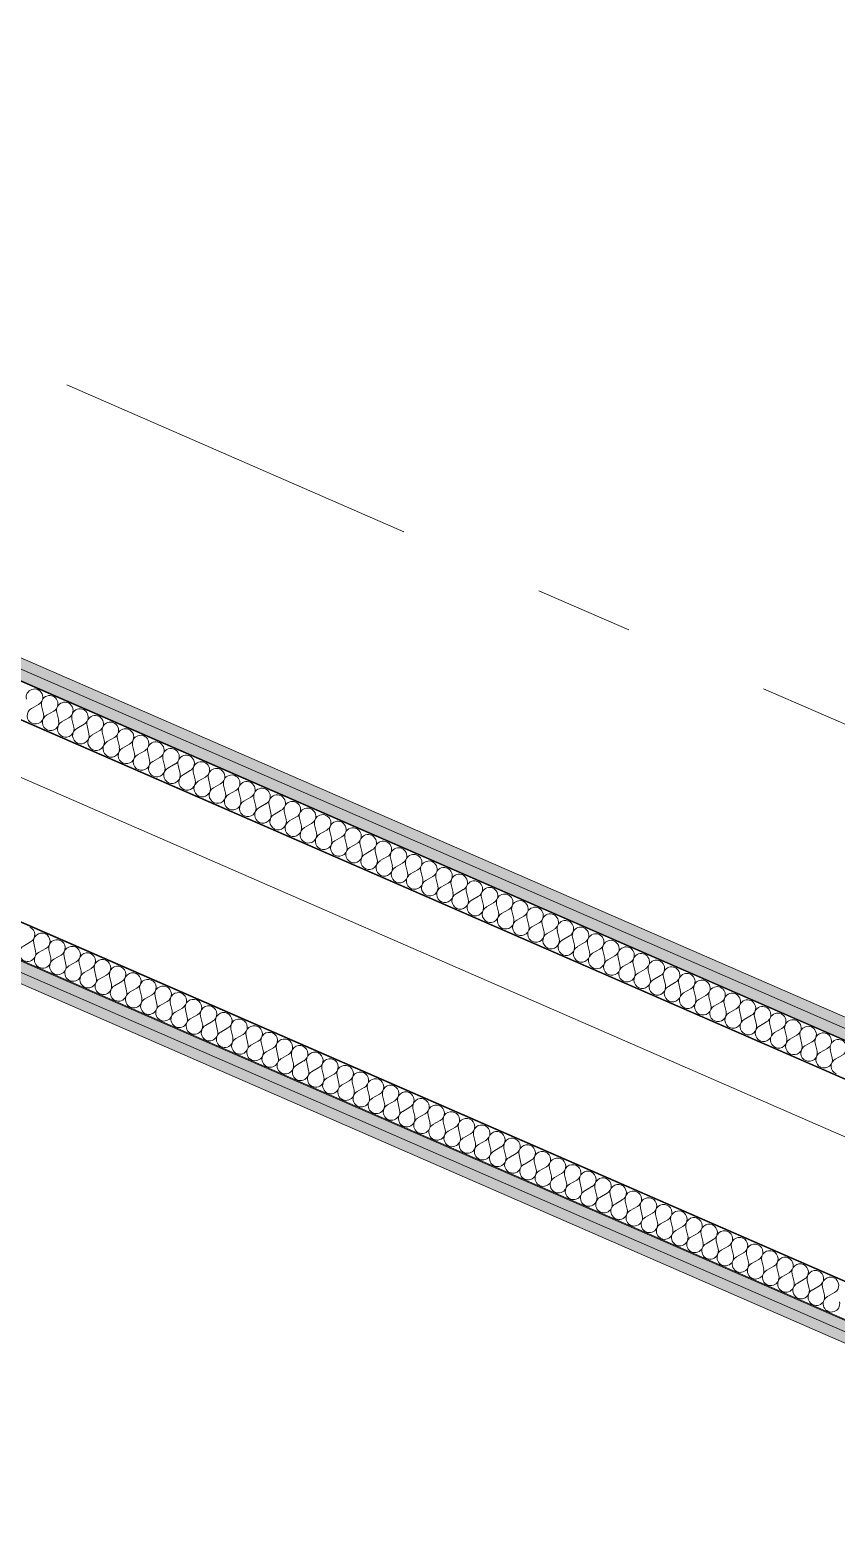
# Model space of a CAD drawing. Header units: millimetres. Extents: x -50172 to 74273, y -80883 to 11206.
# Drawn here: x -40351 to -39191, y -62961 to -60807 of the extents above; entities that cross this region are included whole.
import ezdxf
from ezdxf.enums import TextEntityAlignment as Align

# ---------------------------------------------------------------- set-up
doc = ezdxf.new("R2010")
doc.units = ezdxf.units.MM
doc.header["$MEASUREMENT"] = 0
doc.linetypes.add('Double Dashed', pattern=[1093.611073, 529.166651, -211.666656, 141.111112, -211.666656])
for name, color, linetype in [('A-25-M_Wall_Int', 7, 'Continuous'), ('New_A-15-MG_Structural_Grid_Phase_2', 7, 'Continuous'), ('New_A-20-M_Floor_Slab', 7, 'Continuous'), ('New_A-25-M_Wall_Int', 7, 'Continuous')]:
    doc.layers.add(name, color=color, linetype=linetype)
for name, color, linetype, lineweight in [('A-25-M_Wall_Int_Pen_No__1', 7, 'Continuous', 13), ('A-25-M_Wall_Int_Pen_No__150', 7, 'Continuous', 0), ('New_A-20-M_Floor_Slab_Pen_No__89', 8, 'Continuous', 20), ('New_A-25-M_Wall_Int_Pen_No__1', 7, 'Continuous', 13), ('New_A-25-M_Wall_Int_Pen_No__150', 7, 'Continuous', 0)]:
    doc.layers.add(name, color=color, linetype=linetype, lineweight=lineweight)
for name, color, linetype, lineweight, true_color in [('A-25-M_Wall_Int_Pen_No__107', 7, 'Continuous', 15, 0xa6a6a6), ('A-25-M_Wall_Int_Pen_No__81', 7, 'Continuous', 20, 0x6a6a6a), ('New_A-15-MG_Structural_Grid_Phase_2_Pen_No__222', 7, 'Continuous', 13, 0x65af33), ('New_A-25-M_Wall_Int_Pen_No__107', 7, 'Continuous', 15, 0xa6a6a6), ('New_A-25-M_Wall_Int_Pen_No__81', 7, 'Continuous', 20, 0x6a6a6a)]:
    doc.layers.add(name, color=color, linetype=linetype, lineweight=lineweight, true_color=true_color)
doc.styles.add('GENERATED_STYLE_4', font='')
doc.styles.get('GENERATED_STYLE_4').set_extended_font_data('Swis721 BT')

# ---------------------------------------------------------------- blocks, each defined once
blk = doc.blocks.new('Slab_72_1', base_point=(-42333.3, -61441.2))
at = {"layer": 'New_A-20-M_Floor_Slab_Pen_No__89', "linetype": 'Continuous', "flags": 128}
blk.add_lwpolyline([(-42333.3, -61441.2), (-41972.2, -61401.4), (-41891.3, -61215.9), (-38443.4, -62719.3), (-39389.4, -64888.8), (-38066.6, -65465.6), (-36669.5, -66074.8), (-37137.7, -67148.6), (-37136.7, -67149.1), (-38218.6, -69630.1, -0.146996), (-40926.5, -67202.7, -0.080916), (-41673.9, -65403.7, -0.028315)], format="xyb", close=True, dxfattribs=at)
blk = doc.blocks.new('*X349')
at = {"layer": 'New_A-25-M_Wall_Int_Pen_No__150', "linetype": 'Continuous'}
for p, q in [((-40338.2, -61777.1), (-40348.5, -61783)), ((-40333.8, -61779), (-40331.1, -61790.6)), ((-40316.3, -61786.6), (-40326.7, -61792.5)), ((-40312, -61788.5), (-40309.2, -61800.1)), ((-40294.5, -61796.1), (-40304.9, -61802)), ((-40290.2, -61798), (-40287.4, -61809.6)), ((-40272.7, -61805.6), (-40283, -61811.5)), ((-40268.3, -61807.5), (-40265.6, -61819.1)), ((-40250.9, -61815.1), (-40261.2, -61821)), ((-40246.5, -61817), (-40243.8, -61828.6)), ((-40229, -61824.7), (-40239.4, -61830.5)), ((-40224.7, -61826.6), (-40221.9, -61838.1)), ((-40207.2, -61834.2), (-40217.6, -61840)), ((-40202.8, -61836.1), (-40200.1, -61847.7)), ((-40185.4, -61843.7), (-40195.7, -61849.6)), ((-40181, -61845.6), (-40178.3, -61857.2)), ((-40163.6, -61853.2), (-40173.9, -61859.1)), ((-40159.2, -61855.1), (-40156.5, -61866.7)), ((-40141.7, -61862.7), (-40152.1, -61868.6)), ((-40137.4, -61864.6), (-40134.6, -61876.2)), ((-40119.9, -61872.2), (-40130.3, -61878.1)), ((-40115.5, -61874.1), (-40112.8, -61885.7)), ((-40098.1, -61881.7), (-40108.4, -61887.6)), ((-40093.7, -61883.7), (-40091, -61895.2)), ((-40076.3, -61891.3), (-40086.6, -61897.1)), ((-40071.9, -61893.2), (-40069.2, -61904.8)), ((-40054.4, -61900.8), (-40064.8, -61906.7)), ((-40050.1, -61902.7), (-40047.3, -61914.3)), ((-40032.6, -61910.3), (-40043, -61916.2)), ((-40028.2, -61912.2), (-40025.5, -61923.8)), ((-40010.8, -61919.8), (-40021.1, -61925.7)), ((-40006.4, -61921.7), (-40003.7, -61933.3)), ((-39989, -61929.3), (-39999.3, -61935.2)), ((-39984.6, -61931.2), (-39981.9, -61942.8)), ((-39967.1, -61938.8), (-39977.5, -61944.7)), ((-39962.8, -61940.7), (-39960, -61952.3)), ((-39945.3, -61948.4), (-39955.7, -61954.2)), ((-39940.9, -61950.3), (-39938.2, -61961.8)), ((-39923.5, -61957.9), (-39933.8, -61963.7)), ((-39919.1, -61959.8), (-39916.4, -61971.4)), ((-39901.7, -61967.4), (-39912, -61973.3)), ((-39897.3, -61969.3), (-39894.5, -61980.9)), ((-39879.8, -61976.9), (-39890.2, -61982.8)), ((-39875.5, -61978.8), (-39872.7, -61990.4)), ((-39858, -61986.4), (-39868.4, -61992.3)), ((-39853.6, -61988.3), (-39850.9, -61999.9)), ((-39836.2, -61995.9), (-39846.5, -62001.8)), ((-39831.8, -61997.8), (-39829.1, -62009.4)), ((-39814.4, -62005.4), (-39824.7, -62011.3)), ((-39810, -62007.3), (-39807.2, -62018.9)), ((-39792.5, -62015), (-39802.9, -62020.8)), ((-39788.2, -62016.9), (-39785.4, -62028.4)), ((-39770.7, -62024.5), (-39781.1, -62030.4)), ((-39766.3, -62026.4), (-39763.6, -62038)), ((-39748.9, -62034), (-39759.2, -62039.9)), ((-39744.5, -62035.9), (-39741.8, -62047.5)), ((-39727.1, -62043.5), (-39737.4, -62049.4)), ((-39722.7, -62045.4), (-39719.9, -62057)), ((-39705.2, -62053), (-39715.6, -62058.9)), ((-39700.9, -62054.9), (-39698.1, -62066.5)), ((-39683.4, -62062.5), (-39693.8, -62068.4)), ((-39679, -62064.4), (-39676.3, -62076)), ((-39661.6, -62072.1), (-39671.9, -62077.9)), ((-39657.2, -62074), (-39654.5, -62085.5)), ((-39639.8, -62081.6), (-39650.1, -62087.4)), ((-39635.4, -62083.5), (-39632.6, -62095.1)), ((-39617.9, -62091.1), (-39628.3, -62097)), ((-39613.6, -62093), (-39610.8, -62104.6)), ((-39596.1, -62100.6), (-39606.5, -62106.5)), ((-39591.7, -62102.5), (-39589, -62114.1)), ((-39574.3, -62110.1), (-39584.6, -62116)), ((-39569.9, -62112), (-39567.2, -62123.6)), ((-39552.4, -62119.6), (-39562.8, -62125.5)), ((-39548.1, -62121.5), (-39545.3, -62133.1)), ((-39530.6, -62129.1), (-39541, -62135)), ((-39526.3, -62131), (-39523.5, -62142.6)), ((-39508.8, -62138.7), (-39519.2, -62144.5)), ((-39504.4, -62140.6), (-39501.7, -62152.1)), ((-39487, -62148.2), (-39497.3, -62154.1)), ((-39482.6, -62150.1), (-39479.9, -62161.7)), ((-39465.1, -62157.7), (-39475.5, -62163.6)), ((-39460.8, -62159.6), (-39458, -62171.2)), ((-39443.3, -62167.2), (-39453.7, -62173.1)), ((-39439, -62169.1), (-39436.2, -62180.7)), ((-39421.5, -62176.7), (-39431.8, -62182.6)), ((-39417.1, -62178.6), (-39414.4, -62190.2)), ((-39399.7, -62186.2), (-39410, -62192.1)), ((-39395.3, -62188.1), (-39392.6, -62199.7)), ((-39377.8, -62195.8), (-39388.2, -62201.6)), ((-39373.5, -62197.7), (-39370.7, -62209.2)), ((-39356, -62205.3), (-39366.4, -62211.1)), ((-39351.7, -62207.2), (-39348.9, -62218.8)), ((-39334.2, -62214.8), (-39344.5, -62220.7)), ((-39329.8, -62216.7), (-39327.1, -62228.3)), ((-39312.4, -62224.3), (-39322.7, -62230.2)), ((-39308, -62226.2), (-39305.3, -62237.8)), ((-39290.5, -62233.8), (-39300.9, -62239.7)), ((-39286.2, -62235.7), (-39283.4, -62247.3)), ((-39268.7, -62243.3), (-39279.1, -62249.2)), ((-39264.4, -62245.2), (-39261.6, -62256.8)), ((-39246.9, -62252.8), (-39257.2, -62258.7)), ((-39242.5, -62254.7), (-39239.8, -62266.3)), ((-39225.1, -62262.4), (-39235.4, -62268.2)), ((-39220.7, -62264.3), (-39218, -62275.8)), ((-39203.2, -62271.9), (-39213.6, -62277.7)), ((-39198.9, -62273.8), (-39196.1, -62285.4)), ((-39181.4, -62281.4), (-39191.8, -62287.3))]:
    blk.add_line(p, q, dxfattribs=at)
for centre, start, end in [((-40344, -61766.7), 299.5743, 193.3141), ((-40322.2, -61776.2), 299.5743, 193.3141), ((-40342.6, -61793.3), 119.5743, 246.4442), ((-40342.6, -61793.3), 246.4442, 13.3141), ((-40320.8, -61802.8), 119.5743, 246.4442), ((-40300.4, -61785.8), 299.5743, 193.3141), ((-40278.6, -61795.3), 299.5743, 193.3141), ((-40256.7, -61804.8), 299.5743, 193.3141), ((-40320.8, -61802.8), 246.4442, 13.3141), ((-40299, -61812.3), 119.5743, 246.4442), ((-40299, -61812.3), 246.4442, 13.3141), ((-40277.2, -61821.9), 119.5743, 246.4442), ((-40234.9, -61814.3), 299.5743, 193.3141), ((-40213.1, -61823.8), 299.5743, 193.3141), ((-40277.2, -61821.9), 246.4442, 13.3141), ((-40255.3, -61831.4), 119.5743, 246.4442), ((-40255.3, -61831.4), 246.4442, 13.3141), ((-40233.5, -61840.9), 119.5743, 246.4442), ((-40191.3, -61833.3), 299.5743, 193.3141), ((-40169.4, -61842.8), 299.5743, 193.3141), ((-40233.5, -61840.9), 246.4442, 13.3141), ((-40211.7, -61850.4), 119.5743, 246.4442), ((-40211.7, -61850.4), 246.4442, 13.3141), ((-40189.9, -61859.9), 119.5743, 246.4442), ((-40189.9, -61859.9), 246.4442, 13.3141), ((-40147.6, -61852.4), 299.5743, 193.3141), ((-40125.8, -61861.9), 299.5743, 193.3141), ((-40168, -61869.4), 119.5743, 246.4442), ((-40168, -61869.4), 246.4442, 13.3141), ((-40146.2, -61878.9), 119.5743, 246.4442), ((-40146.2, -61878.9), 246.4442, 13.3141), ((-40124.4, -61888.5), 119.5743, 246.4442), ((-40104, -61871.4), 299.5743, 193.3141), ((-40082.1, -61880.9), 299.5743, 193.3141), ((-40060.3, -61890.4), 299.5743, 193.3141), ((-40124.4, -61888.5), 246.4442, 13.3141), ((-40102.6, -61898), 119.5743, 246.4442), ((-40102.6, -61898), 246.4442, 13.3141), ((-40080.7, -61907.5), 119.5743, 246.4442), ((-40038.5, -61899.9), 299.5743, 193.3141), ((-40016.7, -61909.5), 299.5743, 193.3141), ((-40080.7, -61907.5), 246.4442, 13.3141), ((-40058.9, -61917), 119.5743, 246.4442), ((-40058.9, -61917), 246.4442, 13.3141), ((-40037.1, -61926.5), 119.5743, 246.4442), ((-39994.8, -61919), 299.5743, 193.3141), ((-39973, -61928.5), 299.5743, 193.3141), ((-40037.1, -61926.5), 246.4442, 13.3141), ((-40015.3, -61936), 119.5743, 246.4442), ((-40015.3, -61936), 246.4442, 13.3141), ((-39993.4, -61945.6), 119.5743, 246.4442), ((-39993.4, -61945.6), 246.4442, 13.3141), ((-39951.2, -61938), 299.5743, 193.3141), ((-39929.4, -61947.5), 299.5743, 193.3141), ((-39971.6, -61955.1), 119.5743, 246.4442), ((-39971.6, -61955.1), 246.4442, 13.3141), ((-39949.8, -61964.6), 119.5743, 246.4442), ((-39949.8, -61964.6), 246.4442, 13.3141), ((-39928, -61974.1), 119.5743, 246.4442), ((-39907.5, -61957), 299.5743, 193.3141), ((-39885.7, -61966.5), 299.5743, 193.3141), ((-39863.9, -61976.1), 299.5743, 193.3141), ((-39928, -61974.1), 246.4442, 13.3141), ((-39906.1, -61983.6), 119.5743, 246.4442), ((-39906.1, -61983.6), 246.4442, 13.3141), ((-39884.3, -61993.1), 119.5743, 246.4442), ((-39842.1, -61985.6), 299.5743, 193.3141), ((-39820.2, -61995.1), 299.5743, 193.3141), ((-39884.3, -61993.1), 246.4442, 13.3141), ((-39862.5, -62002.6), 119.5743, 246.4442), ((-39862.5, -62002.6), 246.4442, 13.3141), ((-39840.7, -62012.2), 119.5743, 246.4442), ((-39798.4, -62004.6), 299.5743, 193.3141), ((-39776.6, -62014.1), 299.5743, 193.3141), ((-39840.7, -62012.2), 246.4442, 13.3141), ((-39818.8, -62021.7), 119.5743, 246.4442), ((-39818.8, -62021.7), 246.4442, 13.3141), ((-39797, -62031.2), 119.5743, 246.4442), ((-39797, -62031.2), 246.4442, 13.3141), ((-39775.2, -62040.7), 119.5743, 246.4442), ((-39754.8, -62023.6), 299.5743, 193.3141), ((-39732.9, -62033.2), 299.5743, 193.3141), ((-39775.2, -62040.7), 246.4442, 13.3141), ((-39753.4, -62050.2), 119.5743, 246.4442), ((-39753.4, -62050.2), 246.4442, 13.3141), ((-39731.5, -62059.7), 119.5743, 246.4442), ((-39711.1, -62042.7), 299.5743, 193.3141), ((-39689.3, -62052.2), 299.5743, 193.3141), ((-39667.5, -62061.7), 299.5743, 193.3141), ((-39731.5, -62059.7), 246.4442, 13.3141), ((-39709.7, -62069.3), 119.5743, 246.4442), ((-39709.7, -62069.3), 246.4442, 13.3141), ((-39687.9, -62078.8), 119.5743, 246.4442), ((-39645.6, -62071.2), 299.5743, 193.3141), ((-39623.8, -62080.7), 299.5743, 193.3141), ((-39687.9, -62078.8), 246.4442, 13.3141), ((-39666.1, -62088.3), 119.5743, 246.4442), ((-39666.1, -62088.3), 246.4442, 13.3141), ((-39644.2, -62097.8), 119.5743, 246.4442), ((-39644.2, -62097.8), 246.4442, 13.3141), ((-39602, -62090.2), 299.5743, 193.3141), ((-39580.1, -62099.8), 299.5743, 193.3141), ((-39622.4, -62107.3), 119.5743, 246.4442), ((-39622.4, -62107.3), 246.4442, 13.3141), ((-39600.6, -62116.8), 119.5743, 246.4442), ((-39600.6, -62116.8), 246.4442, 13.3141), ((-39578.8, -62126.3), 119.5743, 246.4442), ((-39558.3, -62109.3), 299.5743, 193.3141), ((-39536.5, -62118.8), 299.5743, 193.3141), ((-39514.7, -62128.3), 299.5743, 193.3141), ((-39578.8, -62126.3), 246.4442, 13.3141), ((-39556.9, -62135.9), 119.5743, 246.4442), ((-39556.9, -62135.9), 246.4442, 13.3141), ((-39535.1, -62145.4), 119.5743, 246.4442), ((-39492.8, -62137.8), 299.5743, 193.3141), ((-39471, -62147.3), 299.5743, 193.3141), ((-39535.1, -62145.4), 246.4442, 13.3141), ((-39513.3, -62154.9), 119.5743, 246.4442), ((-39513.3, -62154.9), 246.4442, 13.3141), ((-39491.5, -62164.4), 119.5743, 246.4442), ((-39449.2, -62156.9), 299.5743, 193.3141), ((-39427.4, -62166.4), 299.5743, 193.3141), ((-39491.5, -62164.4), 246.4442, 13.3141), ((-39469.6, -62173.9), 119.5743, 246.4442), ((-39469.6, -62173.9), 246.4442, 13.3141), ((-39447.8, -62183.4), 119.5743, 246.4442), ((-39447.8, -62183.4), 246.4442, 13.3141), ((-39405.5, -62175.9), 299.5743, 193.3141), ((-39383.7, -62185.4), 299.5743, 193.3141), ((-39426, -62193), 119.5743, 246.4442), ((-39426, -62193), 246.4442, 13.3141), ((-39404.1, -62202.5), 119.5743, 246.4442), ((-39404.1, -62202.5), 246.4442, 13.3141), ((-39382.3, -62212), 119.5743, 246.4442), ((-39361.9, -62194.9), 299.5743, 193.3141), ((-39340.1, -62204.4), 299.5743, 193.3141), ((-39318.2, -62213.9), 299.5743, 193.3141), ((-39382.3, -62212), 246.4442, 13.3141), ((-39360.5, -62221.5), 119.5743, 246.4442), ((-39360.5, -62221.5), 246.4442, 13.3141), ((-39338.7, -62231), 119.5743, 246.4442), ((-39296.4, -62223.5), 299.5743, 193.3141), ((-39274.6, -62233), 299.5743, 193.3141), ((-39338.7, -62231), 246.4442, 13.3141), ((-39316.8, -62240.5), 119.5743, 246.4442), ((-39316.8, -62240.5), 246.4442, 13.3141), ((-39295, -62250), 119.5743, 246.4442), ((-39252.8, -62242.5), 299.5743, 193.3141), ((-39230.9, -62252), 299.5743, 193.3141), ((-39295, -62250), 246.4442, 13.3141), ((-39273.2, -62259.6), 119.5743, 246.4442), ((-39273.2, -62259.6), 246.4442, 13.3141), ((-39251.4, -62269.1), 119.5743, 246.4442), ((-39251.4, -62269.1), 246.4442, 13.3141), ((-39209.1, -62261.5), 299.5743, 193.3141), ((-39187.3, -62271), 299.5743, 193.3141), ((-39229.5, -62278.6), 119.5743, 246.4442), ((-39229.5, -62278.6), 246.4442, 13.3141), ((-39207.7, -62288.1), 119.5743, 246.4442), ((-39207.7, -62288.1), 246.4442, 13.3141), ((-39185.9, -62297.6), 119.5743, 246.4442)]:
    blk.add_arc(centre, 11.9, start, end, dxfattribs=at)
blk = doc.blocks.new('Wall_53_1', base_point=(-38372.8, -62578))
at = {"layer": 'New_A-25-M_Wall_Int_Pen_No__107', "linetype": 'Continuous'}
for points in [[(-38705.1, -62449.5), (-45053.7, -59681.7), (-45059.7, -59695.5), (-38711.1, -62463.3)], [(-38699.1, -62435.8), (-45047.7, -59668), (-45053.7, -59681.7), (-38705.1, -62449.5)]]:
    blk.add_hatch(color=256, dxfattribs=at).paths.add_polyline_path(points)
at = {"layer": 'New_A-25-M_Wall_Int_Pen_No__81', "linetype": 'Continuous', "lineweight": 0, "true_color": 0x353535}
for points in [[(-38711.1, -62463.3), (-45059.7, -59695.5), (-45060.1, -59696.4), (-38711.5, -62464.2)], [(-44550.3, -59974.3), (-38731.9, -62510.9), (-38731.5, -62510), (-44549.9, -59973.3)]]:
    blk.add_hatch(color=250, dxfattribs=at).paths.add_polyline_path(points)
at = {"layer": 'New_A-25-M_Wall_Int_Pen_No__1', "linetype": 'Continuous'}
for p, q in [((-38705.1, -62449.5), (-45053.7, -59681.7)), ((-38711.5, -62464.2), (-45060.1, -59696.4)), ((-38711.1, -62463.3), (-45059.7, -59695.5)), ((-38731.5, -62510), (-44549.9, -59973.3))]:
    blk.add_line(p, q, dxfattribs=at)
at = {"layer": 'New_A-25-M_Wall_Int_Pen_No__1', "linetype": 'Continuous', "flags": 128}
for points in [[(-38699.1, -62435.8), (-45047.7, -59668)], [(-44550.3, -59974.3), (-38731.9, -62510.9)]]:
    blk.add_lwpolyline(points, dxfattribs=at)
at = {"layer": 'New_A-25-M_Wall_Int', "color": 250, "lineweight": 50, "true_color": 0x2a2a2a}
blk.add_blockref('*X349', (0, 0), dxfattribs=at)
blk = doc.blocks.new('*X404')
at = {"layer": 'A-25-M_Wall_Int_Pen_No__150', "linetype": 'Continuous'}
for p, q in [((-40359.9, -62124.6), (-40349.5, -62118.7)), ((-40342.4, -62132.2), (-40345.1, -62120.6)), ((-40338, -62134.1), (-40327.7, -62128.2)), ((-40320.6, -62141.7), (-40323.3, -62130.1)), ((-40316.2, -62143.6), (-40305.8, -62137.8)), ((-40298.7, -62151.2), (-40301.5, -62139.7)), ((-40294.4, -62153.2), (-40284, -62147.3)), ((-40276.9, -62160.8), (-40279.7, -62149.2)), ((-40272.6, -62162.7), (-40262.2, -62156.8)), ((-40255.1, -62170.3), (-40257.8, -62158.7)), ((-40250.7, -62172.2), (-40240.4, -62166.3)), ((-40233.3, -62179.8), (-40236, -62168.2)), ((-40228.9, -62181.7), (-40218.5, -62175.8)), ((-40211.4, -62189.3), (-40214.2, -62177.7)), ((-40207.1, -62191.2), (-40196.7, -62185.3)), ((-40189.6, -62198.8), (-40192.4, -62187.2)), ((-40185.3, -62200.7), (-40174.9, -62194.9)), ((-40167.8, -62208.4), (-40170.5, -62196.8)), ((-40163.4, -62210.3), (-40153.1, -62204.4)), ((-40146, -62217.9), (-40148.7, -62206.3)), ((-40141.6, -62219.8), (-40131.2, -62213.9)), ((-40124.1, -62227.4), (-40126.9, -62215.8)), ((-40119.8, -62229.3), (-40109.4, -62223.4)), ((-40102.3, -62236.9), (-40105.1, -62225.3)), ((-40098, -62238.8), (-40087.6, -62232.9)), ((-40080.5, -62246.4), (-40083.2, -62234.8)), ((-40076.1, -62248.3), (-40065.8, -62242.4)), ((-40058.7, -62255.9), (-40061.4, -62244.3)), ((-40054.3, -62257.8), (-40043.9, -62252)), ((-40036.8, -62265.5), (-40039.6, -62253.9)), ((-40032.5, -62267.4), (-40022.1, -62261.5)), ((-40015, -62275), (-40017.8, -62263.4)), ((-40010.7, -62276.9), (-40000.3, -62271)), ((-39993.2, -62284.5), (-39995.9, -62272.9)), ((-39988.8, -62286.4), (-39978.5, -62280.5)), ((-39971.4, -62294), (-39974.1, -62282.4)), ((-39967, -62295.9), (-39956.7, -62290)), ((-39949.5, -62303.5), (-39952.3, -62291.9)), ((-39945.2, -62305.4), (-39934.8, -62299.5)), ((-39927.7, -62313), (-39930.5, -62301.4)), ((-39923.4, -62314.9), (-39913, -62309.1)), ((-39905.9, -62322.6), (-39908.6, -62311)), ((-39901.5, -62324.5), (-39891.2, -62318.6)), ((-39884.1, -62332.1), (-39886.8, -62320.5)), ((-39879.7, -62334), (-39869.4, -62328.1)), ((-39862.2, -62341.6), (-39865, -62330)), ((-39857.9, -62343.5), (-39847.5, -62337.6)), ((-39840.4, -62351.1), (-39843.2, -62339.5)), ((-39836.1, -62353), (-39825.7, -62347.1)), ((-39818.6, -62360.6), (-39821.3, -62349)), ((-39814.2, -62362.5), (-39803.9, -62356.6)), ((-39796.8, -62370.1), (-39799.5, -62358.5)), ((-39792.4, -62372), (-39782.1, -62366.2)), ((-39774.9, -62379.7), (-39777.7, -62368.1)), ((-39770.6, -62381.6), (-39760.2, -62375.7)), ((-39753.1, -62389.2), (-39755.9, -62377.6)), ((-39748.8, -62391.1), (-39738.4, -62385.2)), ((-39731.3, -62398.7), (-39734, -62387.1)), ((-39726.9, -62400.6), (-39716.6, -62394.7)), ((-39709.5, -62408.2), (-39712.2, -62396.6)), ((-39705.1, -62410.1), (-39694.8, -62404.2)), ((-39687.6, -62417.7), (-39690.4, -62406.1)), ((-39683.3, -62419.6), (-39672.9, -62413.7)), ((-39665.8, -62427.2), (-39668.6, -62415.7)), ((-39661.5, -62429.1), (-39651.1, -62423.3)), ((-39644, -62436.8), (-39646.7, -62425.2)), ((-39639.6, -62438.7), (-39629.3, -62432.8)), ((-39622.2, -62446.3), (-39624.9, -62434.7)), ((-39617.8, -62448.2), (-39607.5, -62442.3)), ((-39600.3, -62455.8), (-39603.1, -62444.2)), ((-39596, -62457.7), (-39585.6, -62451.8)), ((-39578.5, -62465.3), (-39581.3, -62453.7)), ((-39574.2, -62467.2), (-39563.8, -62461.3)), ((-39556.7, -62474.8), (-39559.4, -62463.2)), ((-39552.3, -62476.7), (-39542, -62470.8)), ((-39534.9, -62484.3), (-39537.6, -62472.8)), ((-39530.5, -62486.2), (-39520.2, -62480.4)), ((-39513, -62493.9), (-39515.8, -62482.3)), ((-39508.7, -62495.8), (-39498.3, -62489.9)), ((-39491.2, -62503.4), (-39494, -62491.8)), ((-39486.9, -62505.3), (-39476.5, -62499.4)), ((-39469.4, -62512.9), (-39472.1, -62501.3)), ((-39465, -62514.8), (-39454.7, -62508.9)), ((-39447.6, -62522.4), (-39450.3, -62510.8)), ((-39443.2, -62524.3), (-39432.9, -62518.4)), ((-39425.7, -62531.9), (-39428.5, -62520.3)), ((-39421.4, -62533.8), (-39411, -62527.9)), ((-39403.9, -62541.4), (-39406.7, -62529.9)), ((-39399.6, -62543.3), (-39389.2, -62537.5)), ((-39382.1, -62551), (-39384.8, -62539.4)), ((-39377.7, -62552.9), (-39367.4, -62547)), ((-39360.3, -62560.5), (-39363, -62548.9)), ((-39355.9, -62562.4), (-39345.6, -62556.5)), ((-39338.4, -62570), (-39341.2, -62558.4)), ((-39334.1, -62571.9), (-39323.7, -62566)), ((-39316.6, -62579.5), (-39319.4, -62567.9)), ((-39312.3, -62581.4), (-39301.9, -62575.5)), ((-39294.8, -62589), (-39297.5, -62577.4)), ((-39290.4, -62590.9), (-39280.1, -62585)), ((-39273, -62598.5), (-39275.7, -62587)), ((-39268.6, -62600.4), (-39258.3, -62594.6)), ((-39251.1, -62608.1), (-39253.9, -62596.5)), ((-39246.8, -62610), (-39236.4, -62604.1)), ((-39229.3, -62617.6), (-39232.1, -62606)), ((-39225, -62619.5), (-39214.6, -62613.6)), ((-39207.5, -62627.1), (-39210.2, -62615.5)), ((-39203.1, -62629), (-39192.8, -62623.1))]:
    blk.add_line(p, q, dxfattribs=at)
for centre, start, end in [((-40355.4, -62108.4), 299.5705, 66.4404), ((-40333.5, -62117.9), 66.4404, 193.3103), ((-40333.5, -62117.9), 299.5705, 66.4404), ((-40311.7, -62127.4), 66.4404, 193.3103), ((-40311.7, -62127.4), 299.5705, 66.4404), ((-40354, -62135), 119.5705, 13.3103), ((-40332.2, -62144.5), 119.5705, 13.3103), ((-40289.9, -62136.9), 66.4404, 193.3103), ((-40289.9, -62136.9), 299.5705, 66.4404), ((-40268.1, -62146.4), 66.4404, 193.3103), ((-40268.1, -62146.4), 299.5705, 66.4404), ((-40310.3, -62154), 119.5705, 13.3103), ((-40288.5, -62163.5), 119.5705, 13.3103), ((-40246.2, -62156), 66.4404, 193.3103), ((-40246.2, -62156), 299.5705, 66.4404), ((-40224.4, -62165.5), 66.4404, 193.3103), ((-40224.4, -62165.5), 299.5705, 66.4404), ((-40266.7, -62173), 119.5705, 13.3103), ((-40244.9, -62182.5), 119.5705, 13.3103), ((-40202.6, -62175), 66.4404, 193.3103), ((-40202.6, -62175), 299.5705, 66.4404), ((-40180.8, -62184.5), 66.4404, 193.3103), ((-40180.8, -62184.5), 299.5705, 66.4404), ((-40223, -62192.1), 119.5705, 13.3103), ((-40201.2, -62201.6), 119.5705, 13.3103), ((-40179.4, -62211.1), 119.5705, 13.3103), ((-40158.9, -62194), 66.4404, 193.3103), ((-40158.9, -62194), 299.5705, 66.4404), ((-40137.1, -62203.5), 66.4404, 193.3103), ((-40137.1, -62203.5), 299.5705, 66.4404), ((-40115.3, -62213.1), 66.4404, 193.3103), ((-40115.3, -62213.1), 299.5705, 66.4404), ((-40157.6, -62220.6), 119.5705, 13.3103), ((-40135.7, -62230.1), 119.5705, 13.3103), ((-40093.5, -62222.6), 66.4404, 193.3103), ((-40093.5, -62222.6), 299.5705, 66.4404), ((-40071.6, -62232.1), 66.4404, 193.3103), ((-40071.6, -62232.1), 299.5705, 66.4404), ((-40113.9, -62239.6), 119.5705, 13.3103), ((-40092.1, -62249.2), 119.5705, 13.3103), ((-40049.8, -62241.6), 66.4404, 193.3103), ((-40049.8, -62241.6), 299.5705, 66.4404), ((-40028, -62251.1), 66.4404, 193.3103), ((-40028, -62251.1), 299.5705, 66.4404), ((-40070.3, -62258.7), 119.5705, 13.3103), ((-40048.4, -62268.2), 119.5705, 13.3103), ((-40026.6, -62277.7), 119.5705, 13.3103), ((-40006.2, -62260.6), 66.4404, 193.3103), ((-40006.2, -62260.6), 299.5705, 66.4404), ((-39984.4, -62270.2), 66.4404, 193.3103), ((-39984.4, -62270.2), 299.5705, 66.4404), ((-40004.8, -62287.2), 119.5705, 13.3103), ((-39983, -62296.7), 119.5705, 13.3103), ((-39962.5, -62279.7), 66.4404, 193.3103), ((-39962.5, -62279.7), 299.5705, 66.4404), ((-39940.7, -62289.2), 66.4404, 193.3103), ((-39940.7, -62289.2), 299.5705, 66.4404), ((-39918.9, -62298.7), 66.4404, 193.3103), ((-39918.9, -62298.7), 299.5705, 66.4404), ((-39961.1, -62306.3), 119.5705, 13.3103), ((-39939.3, -62315.8), 119.5705, 13.3103), ((-39897.1, -62308.2), 66.4404, 193.3103), ((-39897.1, -62308.2), 299.5705, 66.4404), ((-39875.2, -62317.7), 66.4404, 193.3103), ((-39875.2, -62317.7), 299.5705, 66.4404), ((-39917.5, -62325.3), 119.5705, 13.3103), ((-39895.7, -62334.8), 119.5705, 13.3103), ((-39853.4, -62327.3), 66.4404, 193.3103), ((-39853.4, -62327.3), 299.5705, 66.4404), ((-39831.6, -62336.8), 66.4404, 193.3103), ((-39831.6, -62336.8), 299.5705, 66.4404), ((-39873.8, -62344.3), 119.5705, 13.3103), ((-39852, -62353.8), 119.5705, 13.3103), ((-39830.2, -62363.4), 119.5705, 13.3103), ((-39809.8, -62346.3), 66.4404, 193.3103), ((-39809.8, -62346.3), 299.5705, 66.4404), ((-39787.9, -62355.8), 66.4404, 193.3103), ((-39787.9, -62355.8), 299.5705, 66.4404), ((-39766.1, -62365.3), 66.4404, 193.3103), ((-39808.4, -62372.9), 119.5705, 13.3103), ((-39786.5, -62382.4), 119.5705, 13.3103), ((-39766.1, -62365.3), 299.5705, 66.4404), ((-39744.3, -62374.8), 66.4404, 193.3103), ((-39744.3, -62374.8), 299.5705, 66.4404), ((-39722.5, -62384.4), 66.4404, 193.3103), ((-39722.5, -62384.4), 299.5705, 66.4404), ((-39764.7, -62391.9), 119.5705, 13.3103), ((-39742.9, -62401.4), 119.5705, 13.3103), ((-39700.6, -62393.9), 66.4404, 193.3103), ((-39700.6, -62393.9), 299.5705, 66.4404), ((-39678.8, -62403.4), 66.4404, 193.3103), ((-39678.8, -62403.4), 299.5705, 66.4404), ((-39721.1, -62410.9), 119.5705, 13.3103), ((-39699.2, -62420.5), 119.5705, 13.3103), ((-39657, -62412.9), 66.4404, 193.3103), ((-39657, -62412.9), 299.5705, 66.4404), ((-39635.2, -62422.4), 66.4404, 193.3103), ((-39635.2, -62422.4), 299.5705, 66.4404), ((-39677.4, -62430), 119.5705, 13.3103), ((-39655.6, -62439.5), 119.5705, 13.3103), ((-39633.8, -62449), 119.5705, 13.3103), ((-39613.3, -62431.9), 66.4404, 193.3103), ((-39613.3, -62431.9), 299.5705, 66.4404), ((-39591.5, -62441.5), 66.4404, 193.3103), ((-39591.5, -62441.5), 299.5705, 66.4404), ((-39569.7, -62451), 66.4404, 193.3103), ((-39611.9, -62458.5), 119.5705, 13.3103), ((-39590.1, -62468), 119.5705, 13.3103), ((-39569.7, -62451), 299.5705, 66.4404), ((-39547.9, -62460.5), 66.4404, 193.3103), ((-39547.9, -62460.5), 299.5705, 66.4404), ((-39526, -62470), 66.4404, 193.3103), ((-39526, -62470), 299.5705, 66.4404), ((-39568.3, -62477.6), 119.5705, 13.3103), ((-39546.5, -62487.1), 119.5705, 13.3103), ((-39504.2, -62479.5), 66.4404, 193.3103), ((-39504.2, -62479.5), 299.5705, 66.4404), ((-39482.4, -62489), 66.4404, 193.3103), ((-39482.4, -62489), 299.5705, 66.4404), ((-39524.6, -62496.6), 119.5705, 13.3103), ((-39502.8, -62506.1), 119.5705, 13.3103), ((-39460.6, -62498.6), 66.4404, 193.3103), ((-39460.6, -62498.6), 299.5705, 66.4404), ((-39438.7, -62508.1), 66.4404, 193.3103), ((-39438.7, -62508.1), 299.5705, 66.4404), ((-39481, -62515.6), 119.5705, 13.3103), ((-39459.2, -62525.1), 119.5705, 13.3103), ((-39437.3, -62534.7), 119.5705, 13.3103), ((-39416.9, -62517.6), 66.4404, 193.3103), ((-39416.9, -62517.6), 299.5705, 66.4404), ((-39395.1, -62527.1), 66.4404, 193.3103), ((-39395.1, -62527.1), 299.5705, 66.4404), ((-39373.3, -62536.6), 66.4404, 193.3103), ((-39373.3, -62536.6), 299.5705, 66.4404), ((-39415.5, -62544.2), 119.5705, 13.3103), ((-39393.7, -62553.7), 119.5705, 13.3103), ((-39351.4, -62546.1), 66.4404, 193.3103), ((-39351.4, -62546.1), 299.5705, 66.4404), ((-39329.6, -62555.7), 66.4404, 193.3103), ((-39329.6, -62555.7), 299.5705, 66.4404), ((-39371.9, -62563.2), 119.5705, 13.3103), ((-39350, -62572.7), 119.5705, 13.3103), ((-39307.8, -62565.2), 66.4404, 193.3103), ((-39307.8, -62565.2), 299.5705, 66.4404), ((-39286, -62574.7), 66.4404, 193.3103), ((-39286, -62574.7), 299.5705, 66.4404), ((-39328.2, -62582.2), 119.5705, 13.3103), ((-39306.4, -62591.8), 119.5705, 13.3103), ((-39264.1, -62584.2), 66.4404, 193.3103), ((-39264.1, -62584.2), 299.5705, 66.4404), ((-39242.3, -62593.7), 66.4404, 193.3103), ((-39242.3, -62593.7), 299.5705, 66.4404), ((-39284.6, -62601.3), 119.5705, 13.3103), ((-39262.7, -62610.8), 119.5705, 13.3103), ((-39240.9, -62620.3), 119.5705, 13.3103), ((-39220.5, -62603.2), 66.4404, 193.3103), ((-39220.5, -62603.2), 299.5705, 66.4404), ((-39198.7, -62612.8), 66.4404, 193.3103), ((-39198.7, -62612.8), 299.5705, 66.4404), ((-39219.1, -62629.8), 119.5705, 13.3103), ((-39197.3, -62639.3), 119.5705, 13.3103)]:
    blk.add_arc(centre, 11.9, start, end, dxfattribs=at)
blk = doc.blocks.new('Wall_93_1', base_point=(-38544.6, -62972))
at = {"layer": 'A-25-M_Wall_Int_Pen_No__107', "linetype": 'Continuous'}
for points in [[(-41668.7, -61593.4), (-41668.6, -61593.5), (-38538.6, -62958.3), (-38532.6, -62944.5), (-41670.7, -61576.2, 0.000117)], [(-41650.7, -61617.6), (-38544.6, -62972), (-38538.6, -62958.3), (-41652.7, -61600.4, 0.000117)]]:
    blk.add_hatch(color=256, dxfattribs=at).paths.add_polyline_path(points)
at = {"layer": 'A-25-M_Wall_Int_Pen_No__81', "linetype": 'Continuous', "lineweight": 0, "true_color": 0x353535}
for points in [[(-41747.5, -61487.1), (-38512.2, -62897.8), (-38511.8, -62896.9), (-41747.6, -61485.9)], [(-41686.6, -61569.2), (-41686.5, -61569.3), (-38532.6, -62944.5), (-38532.2, -62943.6), (-41686.7, -61568.1)]]:
    blk.add_hatch(color=250, dxfattribs=at).paths.add_polyline_path(points)
at = {"layer": 'A-25-M_Wall_Int_Pen_No__1', "linetype": 'Continuous'}
for p, q in [((-41747.5, -61487.1), (-38512.2, -62897.8)), ((-41687.7, -61567.7), (-38532.2, -62943.6)), ((-41686.5, -61569.3), (-38532.6, -62944.5)), ((-41668.6, -61593.5), (-38538.6, -62958.3))]:
    blk.add_line(p, q, dxfattribs=at)
at = {"layer": 'A-25-M_Wall_Int_Pen_No__1', "linetype": 'Continuous', "flags": 128}
for points in [[(-38511.8, -62896.9), (-41748.7, -61485.4)], [(-41650.7, -61617.6), (-38544.6, -62972)]]:
    blk.add_lwpolyline(points, dxfattribs=at)
at = {"layer": 'A-25-M_Wall_Int', "color": 250, "lineweight": 50, "true_color": 0x2a2a2a}
blk.add_blockref('*X404', (0, 0), dxfattribs=at)
blk = doc.blocks.new('Standard grid marker_6')
at = {"layer": 'New_A-15-MG_Structural_Grid_Phase_2_Pen_No__222', "linetype": 'Double Dashed'}
blk.add_line((705.1, 0), (12883.5, 0), dxfattribs=at)
at = {"layer": 'New_A-15-MG_Structural_Grid_Phase_2_Pen_No__222', "style": 'GENERATED_STYLE_4'}
blk.add_attdef('AC_MarkerText_1', text='', height=350, rotation=360, dxfattribs=at).set_placement((-500, 43.4), align=Align.MIDDLE_CENTER)

msp = doc.modelspace()

# ---------------------------------------------------------------- block references
at = {"layer": 'A-25-M_Wall_Int', "color": 250, "lineweight": 50, "true_color": 0x2a2a2a}
msp.add_blockref('Wall_93_1', (-38544.6, -62972), dxfattribs=at)
at = {"layer": 'New_A-15-MG_Structural_Grid_Phase_2', "color": 8, "linetype": 'Continuous', "lineweight": 15, "zscale": 1000, "rotation": 336.440411583993}
msp.add_blockref('Standard grid marker_6', (-47960.9, -57975.6), dxfattribs=at)
at = {"layer": 'New_A-20-M_Floor_Slab', "color": 8, "linetype": 'Continuous', "lineweight": 20}
msp.add_blockref('Slab_72_1', (-42333.3, -61441.2), dxfattribs=at)
at = {"layer": 'New_A-25-M_Wall_Int', "color": 250, "lineweight": 50, "true_color": 0x2a2a2a}
msp.add_blockref('Wall_53_1', (-38372.8, -62578), dxfattribs=at)

doc.saveas('drawing.dxf')
